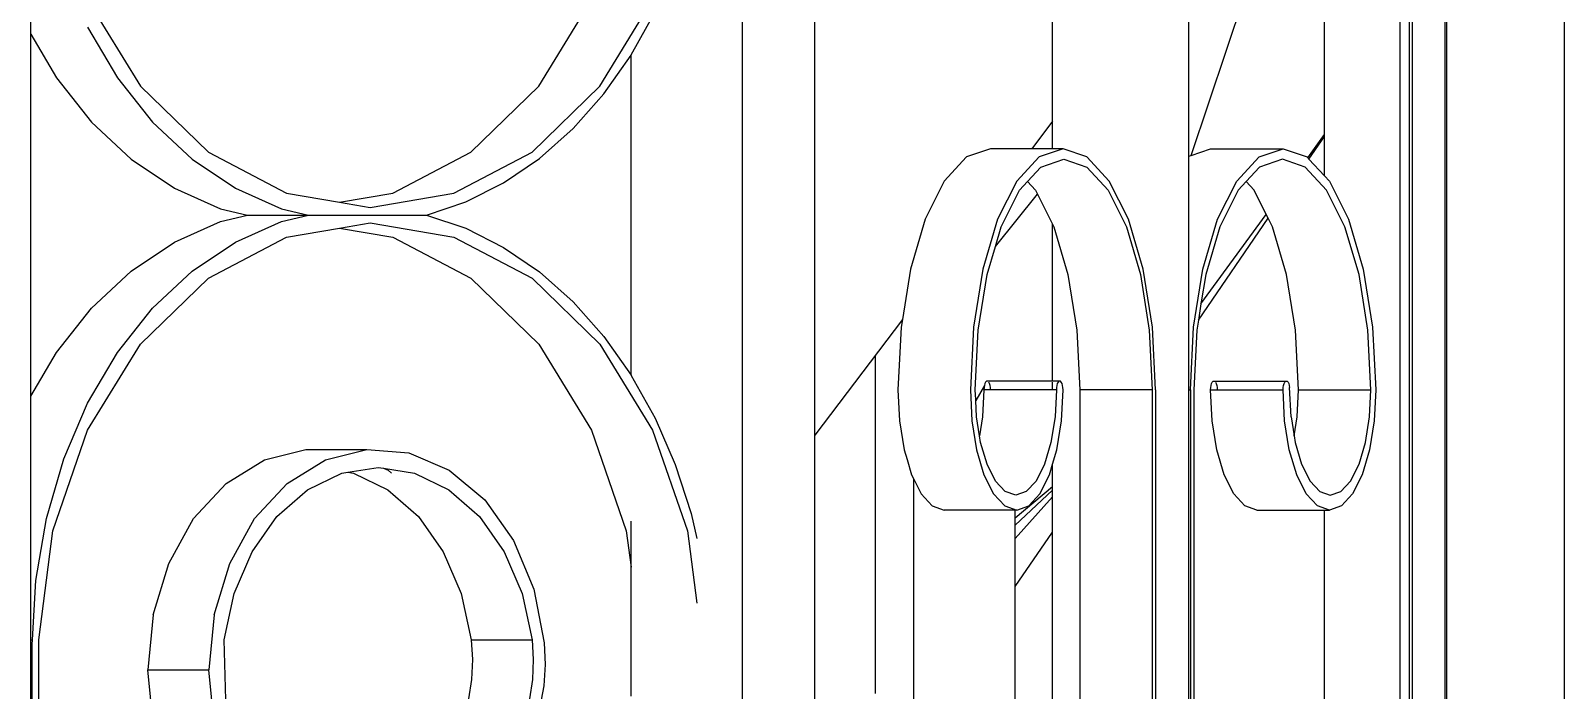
# Model space of a CAD drawing. Header units: millimetres. Extents: x 173236 to 801264, y -94969 to 615039.
# Drawn here: x 500121.1 to 500263.6, y -2585.9 to -2524.7 of the extents above; entities that cross this region are included whole.
import ezdxf

# ---------------------------------------------------------------- set-up
doc = ezdxf.new("R2010")
doc.units = ezdxf.units.MM
doc.header["$MEASUREMENT"] = 0
doc.layers.add('VOX-A-WALL-PATT', color=233, linetype='Continuous')

# ---------------------------------------------------------------- blocks, each defined once
blk = doc.blocks.new('STAIRCASE')
at = {"layer": 'VOX-A-WALL-PATT'}
for p, q in [((500187.22, -2921.08), (500187.22, -2255.49)), ((500193.94, -2562.24), (500193.94, -2284.06)), ((500216.03, -2533.09), (500216.03, -2318.54)), ((500252.64, -2595.97), (500252.64, -2380.71)), ((500252.49, -2595.81), (500252.49, -2443.57)), ((500228.89, -2536.26), (500252.49, -2465.83)), ((500249.46, -2594.36), (500249.46, -2474.88)), ((500263.56, -3046.31), (500263.56, -2477.82)), ((500121.12, -2524.99), (500121.12, -2502.36)), ((500248.3, -2594.16), (500248.3, -2505.93)), ((500249.18, -2594.26), (500249.18, -2505.93)), ((500241.29, -2534.33), (500241.29, -2516.97)), ((500126.41, -2521.85), (500131.32, -2529.84)), ((500168.31, -2529.84), (500173.22, -2521.85)), ((500173.97, -2529.84), (500178.88, -2521.85)), ((500228.67, -2535.34), (500228.67, -2521.41)), ((500176.9, -2526.93), (500179.13, -2522.94)), ((500121.12, -2524.99), (500123.51, -2529.05)), ((500121.12, -2558.63), (500121.12, -2524.99)), ((500126.41, -2524.36), (500129.18, -2529.05)), ((500174.35, -2530.55), (500176.88, -2526.96)), ((500176.88, -2526.96), (500176.9, -2526.93)), ((500176.88, -2556.66), (500176.88, -2526.96)), ((500123.51, -2529.05), (500126.77, -2533.16)), ((500129.18, -2529.05), (500132.44, -2533.16)), ((500131.32, -2529.84), (500137.62, -2535.95)), ((500162.01, -2535.95), (500168.31, -2529.84)), ((500167.68, -2535.95), (500173.97, -2529.84)), ((500171.5, -2533.77), (500174.35, -2530.55)), ((500126.77, -2533.16), (500130.45, -2536.6)), ((500132.44, -2533.16), (500136.12, -2536.6)), ((500168.38, -2536.54), (500171.5, -2533.77)), ((500216.03, -2533.09), (500214.1, -2535.64)), ((500216.03, -2535.64), (500216.03, -2533.09)), ((500228.67, -2535.56), (500228.67, -2535.34)), ((500239.73, -2536.48), (500241.29, -2534.33)), ((500239.84, -2536.6), (500241.29, -2534.49)), ((500241.29, -2534.49), (500241.29, -2534.33)), ((500241.29, -2538.16), (500241.29, -2534.49)), ((500130.45, -2536.6), (500134.48, -2539.31)), ((500136.12, -2536.6), (500140.14, -2539.31)), ((500137.62, -2535.95), (500144.88, -2539.78)), ((500154.75, -2539.78), (500162.01, -2535.95)), ((500160.41, -2539.78), (500167.68, -2535.95)), ((500165.04, -2538.82), (500168.38, -2536.54)), ((500208.04, -2536.4), (500205.97, -2538.64)), ((500210.27, -2535.64), (500208.04, -2536.4)), ((500214.1, -2535.64), (500210.27, -2535.64)), ((500214.77, -2536.4), (500212.7, -2538.64)), ((500216.03, -2535.64), (500214.1, -2535.64)), ((500217, -2535.64), (500214.77, -2536.4)), ((500214.94, -2537.35), (500217.07, -2536.62)), ((500217, -2535.64), (500216.03, -2535.64)), ((500219.22, -2536.4), (500217, -2535.64)), ((500217.07, -2536.62), (500219.2, -2537.35)), ((500221.3, -2538.64), (500219.22, -2536.4)), ((500228.67, -2536.34), (500228.67, -2535.56)), ((500228.67, -2536.34), (500228.89, -2536.26)), ((500228.67, -2558.02), (500228.67, -2536.34)), ((500228.89, -2536.26), (500230.71, -2535.64)), ((500230.71, -2535.64), (500237.44, -2535.64)), ((500233.14, -2538.64), (500235.21, -2536.4)), ((500235.21, -2536.4), (500237.44, -2535.64)), ((500237.37, -2536.62), (500235.24, -2537.35)), ((500239.5, -2537.35), (500237.37, -2536.62)), ((500237.44, -2535.64), (500239.66, -2536.4)), ((500239.66, -2536.4), (500239.73, -2536.48)), ((500239.73, -2536.48), (500239.84, -2536.6)), ((500239.84, -2536.6), (500241.29, -2538.16)), ((500213.7, -2538.68), (500214.94, -2537.35)), ((500219.2, -2537.35), (500221.18, -2539.49)), ((500235.24, -2537.35), (500234, -2538.68)), ((500241.48, -2539.49), (500239.5, -2537.35)), ((500241.29, -2538.16), (500241.74, -2538.64)), ((500134.48, -2539.31), (500138.76, -2541.21)), ((500140.14, -2539.31), (500144.42, -2541.21)), ((500161.53, -2540.58), (500165.04, -2538.82)), ((500205.97, -2538.64), (500204.19, -2542.19)), ((500212.7, -2538.64), (500210.92, -2542.19)), ((500211.25, -2542.89), (500212.96, -2539.49)), ((500212.96, -2539.49), (500213.7, -2538.68)), ((500213.7, -2538.68), (500214.45, -2539.49)), ((500214.45, -2539.49), (500214.64, -2539.86)), ((500221.18, -2539.49), (500222.88, -2542.89)), ((500223.08, -2542.19), (500221.3, -2538.64)), ((500231.36, -2542.19), (500233.14, -2538.64)), ((500233.26, -2539.49), (500231.55, -2542.89)), ((500234, -2538.68), (500233.26, -2539.49)), ((500234.75, -2539.49), (500234, -2538.68)), ((500235.88, -2541.74), (500234.75, -2539.49)), ((500243.18, -2542.89), (500241.48, -2539.49)), ((500241.74, -2538.64), (500243.52, -2542.19)), ((500144.88, -2539.78), (500149.81, -2540.61)), ((500149.81, -2540.61), (500154.75, -2539.78)), ((500149.81, -2540.61), (500152.65, -2541.09)), ((500152.65, -2541.09), (500160.41, -2539.78)), ((500157.88, -2541.81), (500161.53, -2540.58)), ((500210.72, -2544.71), (500214.64, -2539.86)), ((500214.64, -2539.86), (500216.03, -2542.64)), ((500134.48, -2544.31), (500138.76, -2542.41)), ((500138.76, -2541.21), (500141.27, -2541.81)), ((500138.76, -2542.41), (500141.27, -2541.81)), ((500140.14, -2544.31), (500144.42, -2542.41)), ((500141.27, -2541.81), (500146.93, -2541.81)), ((500144.42, -2541.21), (500146.93, -2541.81)), ((500144.42, -2542.41), (500146.93, -2541.81)), ((500146.93, -2541.81), (500157.88, -2541.81)), ((500149.81, -2543.01), (500152.65, -2542.53)), ((500152.65, -2542.53), (500160.41, -2543.84)), ((500157.88, -2541.81), (500161.53, -2543.03)), ((500204.19, -2542.19), (500202.82, -2546.83)), ((500210.92, -2542.19), (500209.55, -2546.83)), ((500224.44, -2546.83), (500223.08, -2542.19)), ((500229.57, -2551.55), (500236.06, -2542.1)), ((500229.81, -2550.04), (500235.88, -2541.74)), ((500229.99, -2546.83), (500231.36, -2542.19)), ((500236.06, -2542.1), (500235.88, -2541.74)), ((500236.46, -2542.89), (500236.06, -2542.1)), ((500243.52, -2542.19), (500244.88, -2546.83)), ((500137.62, -2547.67), (500144.88, -2543.84)), ((500144.88, -2543.84), (500149.81, -2543.01)), ((500149.81, -2543.01), (500154.75, -2543.84)), ((500154.75, -2543.84), (500162.01, -2547.67)), ((500160.41, -2543.84), (500167.68, -2547.67)), ((500161.53, -2543.03), (500165.04, -2544.8)), ((500210.72, -2544.71), (500211.25, -2542.89)), ((500216.03, -2544.06), (500216.03, -2542.64)), ((500216.03, -2542.64), (500216.15, -2542.89)), ((500216.15, -2542.89), (500217.46, -2547.32)), ((500222.88, -2542.89), (500224.19, -2547.32)), ((500231.55, -2542.89), (500230.25, -2547.32)), ((500237.76, -2547.32), (500236.46, -2542.89)), ((500244.49, -2547.32), (500243.18, -2542.89)), ((500130.45, -2547.02), (500134.48, -2544.31)), ((500136.12, -2547.02), (500140.14, -2544.31)), ((500165.04, -2544.8), (500168.38, -2547.08)), ((500209.95, -2547.32), (500210.72, -2544.71)), ((500216.03, -2545.45), (500216.03, -2544.06)), ((500202.82, -2546.83), (500202.08, -2551.5)), ((500209.55, -2546.83), (500208.69, -2552.22)), ((500216.03, -2557.24), (500216.03, -2545.45)), ((500225.3, -2552.22), (500224.44, -2546.83)), ((500229.13, -2552.22), (500229.99, -2546.83)), ((500244.88, -2546.83), (500245.74, -2552.22)), ((500126.77, -2550.46), (500130.45, -2547.02)), ((500131.32, -2553.78), (500137.62, -2547.67)), ((500132.44, -2550.46), (500136.12, -2547.02)), ((500162.01, -2547.67), (500168.31, -2553.78)), ((500167.68, -2547.67), (500173.97, -2553.78)), ((500168.38, -2547.08), (500171.5, -2549.85)), ((500209.12, -2552.48), (500209.95, -2547.32)), ((500217.46, -2547.32), (500218.28, -2552.48)), ((500224.19, -2547.32), (500225.01, -2552.48)), ((500230.25, -2547.32), (500229.81, -2550.04)), ((500238.58, -2552.48), (500237.76, -2547.32)), ((500245.31, -2552.48), (500244.49, -2547.32)), ((500123.51, -2554.57), (500126.77, -2550.46)), ((500129.18, -2554.57), (500132.44, -2550.46)), ((500171.5, -2549.85), (500174.35, -2553.07)), ((500229.81, -2550.04), (500229.57, -2551.55)), ((500202.08, -2551.5), (500193.94, -2562.24)), ((500201.96, -2552.22), (500201.79, -2555.73)), ((500202.08, -2551.5), (500201.96, -2552.22)), ((500208.69, -2552.22), (500208.4, -2558.02)), ((500208.84, -2558.02), (500209.12, -2552.48)), ((500218.28, -2552.48), (500218.56, -2558.02)), ((500225.01, -2552.48), (500225.29, -2558.02)), ((500225.6, -2558.02), (500225.3, -2552.22)), ((500228.84, -2558.02), (500229.13, -2552.22)), ((500229.42, -2552.48), (500229.14, -2558.02)), ((500229.57, -2551.55), (500229.42, -2552.48)), ((500238.86, -2558.02), (500238.58, -2552.48)), ((500245.59, -2558.02), (500245.31, -2552.48)), ((500245.74, -2552.22), (500246.04, -2558.02)), ((500126.41, -2561.77), (500131.32, -2553.78)), ((500168.31, -2553.78), (500173.22, -2561.77)), ((500173.97, -2553.78), (500178.88, -2561.77)), ((500174.35, -2553.07), (500176.88, -2556.66)), ((500121.12, -2558.63), (500123.51, -2554.57)), ((500126.41, -2559.26), (500129.18, -2554.57)), ((500199.57, -2580.91), (500199.57, -2554.81)), ((500176.88, -2556.66), (500176.9, -2556.69)), ((500176.9, -2556.69), (500179.13, -2560.68)), ((500201.79, -2555.73), (500201.67, -2558.02)), ((500201.67, -2558.02), (500201.82, -2560.91)), ((500208.4, -2558.02), (500208.54, -2560.91)), ((500208.89, -2558.92), (500208.84, -2558.02)), ((500209.7, -2557.62), (500208.89, -2559.02)), ((500209.66, -2558.02), (500209.53, -2560.55)), ((500209.67, -2557.81), (500209.66, -2558.02)), ((500210.27, -2558.02), (500209.66, -2558.02)), ((500209.7, -2557.62), (500209.67, -2557.81)), ((500209.75, -2557.45), (500209.7, -2557.62)), ((500209.81, -2557.32), (500209.75, -2557.45)), ((500209.88, -2557.24), (500209.81, -2557.32)), ((500209.96, -2557.22), (500209.88, -2557.24)), ((500210.04, -2557.24), (500209.96, -2557.22)), ((500216.03, -2557.24), (500210.04, -2557.24)), ((500210.18, -2557.45), (500210.12, -2557.32)), ((500210.23, -2557.62), (500210.18, -2557.45)), ((500210.26, -2557.81), (500210.23, -2557.62)), ((500210.27, -2558.02), (500210.26, -2557.81)), ((500216.03, -2558.02), (500210.27, -2558.02)), ((500216.61, -2557.24), (500216.03, -2557.24)), ((500216.03, -2558.02), (500216.03, -2557.32)), ((500216.38, -2558.02), (500216.03, -2558.02)), ((500216.38, -2558.02), (500216.26, -2560.55)), ((500216.39, -2557.81), (500216.38, -2558.02)), ((500216.43, -2557.62), (500216.39, -2557.81)), ((500216.47, -2557.45), (500216.43, -2557.62)), ((500216.54, -2557.32), (500216.47, -2557.45)), ((500216.61, -2557.24), (500216.54, -2557.32)), ((500216.69, -2557.22), (500216.61, -2557.24)), ((500216.77, -2557.24), (500216.69, -2557.22)), ((500216.84, -2557.32), (500216.77, -2557.24)), ((500216.91, -2557.45), (500216.84, -2557.32)), ((500216.85, -2560.91), (500217, -2558.02)), ((500216.96, -2557.62), (500216.91, -2557.45)), ((500216.99, -2557.81), (500216.96, -2557.62)), ((500217, -2558.02), (500216.99, -2557.81)), ((500218.56, -2558.02), (500218.56, -2627.59)), ((500225.29, -2558.02), (500218.56, -2558.02)), ((500225.29, -2558.02), (500225.29, -2627.59)), ((500225.6, -2558.02), (500225.6, -2627.17)), ((500228.67, -2558.02), (500228.84, -2558.02)), ((500228.67, -2627.17), (500228.67, -2558.02)), ((500228.84, -2558.02), (500228.84, -2627.17)), ((500229.14, -2558.02), (500229.14, -2627.59)), ((500230.71, -2558.02), (500230.72, -2557.81)), ((500230.86, -2560.91), (500230.71, -2558.02)), ((500230.71, -2558.02), (500231.32, -2558.02)), ((500230.72, -2557.81), (500230.75, -2557.62)), ((500230.75, -2557.62), (500230.8, -2557.45)), ((500230.8, -2557.45), (500230.86, -2557.32)), ((500230.86, -2557.32), (500230.94, -2557.24)), ((500230.94, -2557.24), (500231.02, -2557.22)), ((500231.02, -2557.22), (500231.1, -2557.24)), ((500231.1, -2557.24), (500237.66, -2557.24)), ((500231.17, -2557.32), (500231.23, -2557.45)), ((500231.23, -2557.45), (500231.28, -2557.62)), ((500231.28, -2557.62), (500231.31, -2557.81)), ((500231.31, -2557.81), (500231.32, -2558.02)), ((500231.32, -2558.02), (500237.44, -2558.02)), ((500237.44, -2558.02), (500237.45, -2557.81)), ((500237.58, -2560.91), (500237.44, -2558.02)), ((500237.45, -2557.81), (500237.48, -2557.62)), ((500237.48, -2557.62), (500237.53, -2557.45)), ((500237.53, -2557.45), (500237.59, -2557.32)), ((500237.59, -2557.32), (500237.66, -2557.24)), ((500237.66, -2557.24), (500237.74, -2557.22)), ((500237.74, -2557.22), (500237.82, -2557.24)), ((500237.82, -2557.24), (500237.9, -2557.32)), ((500237.9, -2557.32), (500237.96, -2557.45)), ((500237.96, -2557.45), (500238.01, -2557.62)), ((500238.01, -2557.62), (500238.04, -2557.81)), ((500238.18, -2560.55), (500238.04, -2557.81)), ((500238.74, -2560.55), (500238.86, -2558.02)), ((500238.86, -2558.02), (500245.59, -2558.02)), ((500245.46, -2560.55), (500245.59, -2558.02)), ((500246.04, -2558.02), (500245.89, -2560.91)), ((500121.12, -2581.26), (500121.12, -2558.63)), ((500124.19, -2564.43), (500126.41, -2559.26)), ((500208.89, -2559.02), (500208.89, -2558.92)), ((500208.97, -2560.55), (500208.89, -2559.02)), ((500179.13, -2560.68), (500180.98, -2564.97)), ((500201.82, -2560.91), (500202.25, -2563.61)), ((500208.54, -2560.91), (500208.97, -2563.61)), ((500209.25, -2562.3), (500208.97, -2560.55)), ((500209.53, -2560.55), (500209.25, -2562.3)), ((500216.26, -2560.55), (500215.88, -2562.92)), ((500216.42, -2563.61), (500216.85, -2560.91)), ((500231.29, -2563.61), (500230.86, -2560.91)), ((500238.01, -2563.61), (500237.58, -2560.91)), ((500238.18, -2560.55), (500238.46, -2562.3)), ((500238.46, -2562.3), (500238.74, -2560.55)), ((500245.09, -2562.92), (500245.46, -2560.55)), ((500245.89, -2560.91), (500245.46, -2563.61)), ((500123.19, -2571.13), (500126.41, -2561.77)), ((500173.22, -2561.77), (500176.44, -2571.13)), ((500178.88, -2561.77), (500182.11, -2571.13)), ((500193.94, -2565.41), (500193.94, -2562.24)), ((500209.35, -2562.92), (500209.25, -2562.3)), ((500238.46, -2562.3), (500238.56, -2562.92)), ((500142.82, -2564.53), (500146.68, -2563.57)), ((500146.68, -2563.57), (500152.34, -2563.57)), ((500148.49, -2564.53), (500152.34, -2563.57)), ((500152.34, -2563.57), (500156.25, -2563.9)), ((500156.25, -2563.9), (500159.98, -2565.5)), ((500202.25, -2563.61), (500202.51, -2564.51)), ((500208.97, -2563.61), (500209.66, -2565.93)), ((500209.95, -2564.95), (500209.35, -2562.92)), ((500215.88, -2562.92), (500215.28, -2564.95)), ((500216.03, -2564.94), (500216.42, -2563.61)), ((500231.97, -2565.93), (500231.29, -2563.61)), ((500238.7, -2565.93), (500238.01, -2563.61)), ((500238.56, -2562.92), (500239.15, -2564.95)), ((500244.49, -2564.95), (500245.09, -2562.92)), ((500245.46, -2563.61), (500244.78, -2565.93)), ((500122.58, -2569.97), (500124.19, -2564.43)), ((500139.27, -2566.72), (500142.82, -2564.53)), ((500144.93, -2566.72), (500148.49, -2564.53)), ((500150.56, -2565.68), (500153.39, -2565.24)), ((500153.39, -2565.24), (500153.9, -2565.32)), ((500153.9, -2565.32), (500154.32, -2565.5)), ((500153.9, -2565.32), (500156.77, -2565.77)), ((500180.98, -2564.97), (500182.46, -2569.51)), ((500202.51, -2564.51), (500202.93, -2565.93)), ((500210.73, -2566.51), (500209.95, -2564.95)), ((500215.28, -2564.95), (500214.5, -2566.51)), ((500215.74, -2565.93), (500216.03, -2564.94)), ((500216.03, -2567.03), (500216.03, -2564.94)), ((500239.15, -2564.95), (500239.94, -2566.51)), ((500243.71, -2566.51), (500244.49, -2564.95)), ((500136.25, -2569.99), (500139.27, -2566.72)), ((500141.91, -2569.99), (500144.93, -2566.72)), ((500146.82, -2567.31), (500150.01, -2565.77)), ((500150.01, -2565.77), (500150.56, -2565.68)), ((500150.56, -2565.68), (500151.11, -2565.77)), ((500151.11, -2565.77), (500154.3, -2567.31)), ((500154.32, -2565.5), (500154.64, -2565.77)), ((500156.77, -2565.77), (500159.96, -2567.31)), ((500159.98, -2565.5), (500163.29, -2568.26)), ((500193.94, -2574.43), (500193.94, -2565.41)), ((500202.93, -2565.93), (500203.13, -2566.33)), ((500203.13, -2594.16), (500203.13, -2566.33)), ((500203.13, -2566.33), (500203.82, -2567.7)), ((500209.66, -2565.93), (500210.55, -2567.7)), ((500211.64, -2567.49), (500210.73, -2566.51)), ((500214.5, -2566.51), (500213.59, -2567.49)), ((500214.85, -2567.7), (500215.74, -2565.93)), ((500232.86, -2567.7), (500231.97, -2565.93)), ((500239.59, -2567.7), (500238.7, -2565.93)), ((500239.94, -2566.51), (500240.84, -2567.49)), ((500242.8, -2567.49), (500243.71, -2566.51)), ((500244.78, -2565.93), (500243.89, -2567.7)), ((500143.99, -2569.79), (500146.82, -2567.31)), ((500154.3, -2567.31), (500157.13, -2569.79)), ((500159.96, -2567.31), (500162.79, -2569.79)), ((500203.82, -2567.7), (500204.86, -2568.82)), ((500210.55, -2567.7), (500211.59, -2568.82)), ((500212.61, -2567.83), (500211.64, -2567.49)), ((500216.03, -2567.03), (500212.56, -2569.96)), ((500212.56, -2570.6), (500216.03, -2567.36)), ((500212.56, -2571.83), (500216.03, -2567.98)), ((500213.59, -2567.49), (500212.61, -2567.83)), ((500213.81, -2568.82), (500214.85, -2567.7)), ((500216.03, -2567.36), (500216.03, -2567.03)), ((500216.03, -2567.98), (500216.03, -2567.36)), ((500216.03, -2571.26), (500216.03, -2567.98)), ((500233.9, -2568.82), (500232.86, -2567.7)), ((500240.62, -2568.82), (500239.59, -2567.7)), ((500240.84, -2567.49), (500241.82, -2567.83)), ((500241.82, -2567.83), (500242.8, -2567.49)), ((500243.89, -2567.7), (500242.85, -2568.82)), ((500163.29, -2568.26), (500165.97, -2572.02)), ((500182.46, -2569.51), (500182.98, -2571.84)), ((500204.86, -2568.82), (500205.97, -2569.2)), ((500212.46, -2569.2), (500205.97, -2569.2)), ((500211.59, -2568.82), (500212.7, -2569.2)), ((500212.7, -2569.2), (500212.46, -2569.2)), ((500212.56, -2569.96), (500212.56, -2569.25)), ((500212.7, -2569.2), (500213.81, -2568.82)), ((500235.01, -2569.2), (500233.9, -2568.82)), ((500235.01, -2569.2), (500241.29, -2569.2)), ((500241.74, -2569.2), (500240.62, -2568.82)), ((500241.29, -2594.46), (500241.29, -2569.2)), ((500241.29, -2569.2), (500241.74, -2569.2)), ((500242.85, -2568.82), (500241.74, -2569.2)), ((500121.59, -2575.75), (500122.58, -2569.97)), ((500133.94, -2574.15), (500136.25, -2569.99)), ((500139.6, -2574.15), (500141.91, -2569.99)), ((500141.69, -2573.07), (500143.99, -2569.79)), ((500157.13, -2569.79), (500159.43, -2573.07)), ((500162.79, -2569.79), (500165.1, -2573.07)), ((500176.88, -2574.49), (500176.88, -2570.24)), ((500212.56, -2570.6), (500212.56, -2569.96)), ((500212.56, -2571.83), (500212.56, -2570.6)), ((500121.87, -2581.26), (500123.19, -2571.13)), ((500165.97, -2572.02), (500167.85, -2576.54)), ((500176.44, -2571.13), (500176.88, -2574.49)), ((500182.11, -2571.13), (500182.98, -2577.85)), ((500212.56, -2576.31), (500216.03, -2571.26)), ((500212.56, -2576.31), (500212.56, -2571.83)), ((500216.03, -2611.25), (500216.03, -2571.26)), ((500140.03, -2576.96), (500141.69, -2573.07)), ((500159.43, -2573.07), (500161.1, -2576.96)), ((500165.1, -2573.07), (500166.76, -2576.96)), ((500132.5, -2578.94), (500133.94, -2574.15)), ((500138.16, -2578.94), (500139.6, -2574.15)), ((500176.88, -2584.77), (500176.88, -2574.49)), ((500193.94, -2576.01), (500193.94, -2574.43)), ((500121.28, -2581.26), (500121.59, -2575.75)), ((500167.85, -2576.54), (500168.82, -2581.52)), ((500193.94, -2585.66), (500193.94, -2576.01)), ((500212.56, -2600.5), (500212.56, -2576.31)), ((500139.1, -2581.26), (500140.03, -2576.96)), ((500161.1, -2576.96), (500162.02, -2581.26)), ((500166.76, -2576.96), (500167.68, -2581.26)), ((500132.5, -2578.94), (500132, -2584.04)), ((500138.16, -2578.94), (500137.67, -2584.04)), ((500199.57, -2582.75), (500199.57, -2580.91)), ((500121.12, -2581.26), (500121.28, -2581.26)), ((500121.12, -2581.67), (500121.12, -2581.26)), ((500121.12, -2581.67), (500121.26, -2581.67)), ((500121.12, -2650.83), (500121.12, -2581.67)), ((500121.26, -2581.67), (500121.28, -2581.26)), ((500121.26, -2650.83), (500121.26, -2581.67)), ((500121.87, -2645.94), (500121.87, -2581.26)), ((500139.3, -2589.4), (500139.1, -2581.26)), ((500162.02, -2581.26), (500167.68, -2581.26)), ((500162.02, -2581.26), (500162.14, -2583.09)), ((500167.68, -2581.26), (500167.8, -2583.09)), ((500168.82, -2581.52), (500168.9, -2583.53)), ((500162.14, -2583.09), (500162.06, -2584.93)), ((500167.8, -2583.09), (500167.73, -2584.93)), ((500168.9, -2583.53), (500168.77, -2585.52)), ((500199.57, -2586.23), (500199.57, -2582.75)), ((500132.8, -2591.97), (500132, -2584.04)), ((500132, -2584.04), (500137.67, -2584.04)), ((500138.46, -2591.97), (500137.67, -2584.04)), ((500162.06, -2584.93), (500161.79, -2586.73)), ((500167.73, -2584.93), (500167.45, -2586.73)), ((500176.88, -2586.48), (500176.88, -2584.77)), ((500168.77, -2585.52), (500168.42, -2587.48)), ((500193.94, -2588.02), (500193.94, -2585.66))]:
    blk.add_line(p, q, dxfattribs=at)

msp = doc.modelspace()

# ---------------------------------------------------------------- block references
msp.add_blockref('STAIRCASE', (0, 0))

doc.saveas('drawing.dxf')
